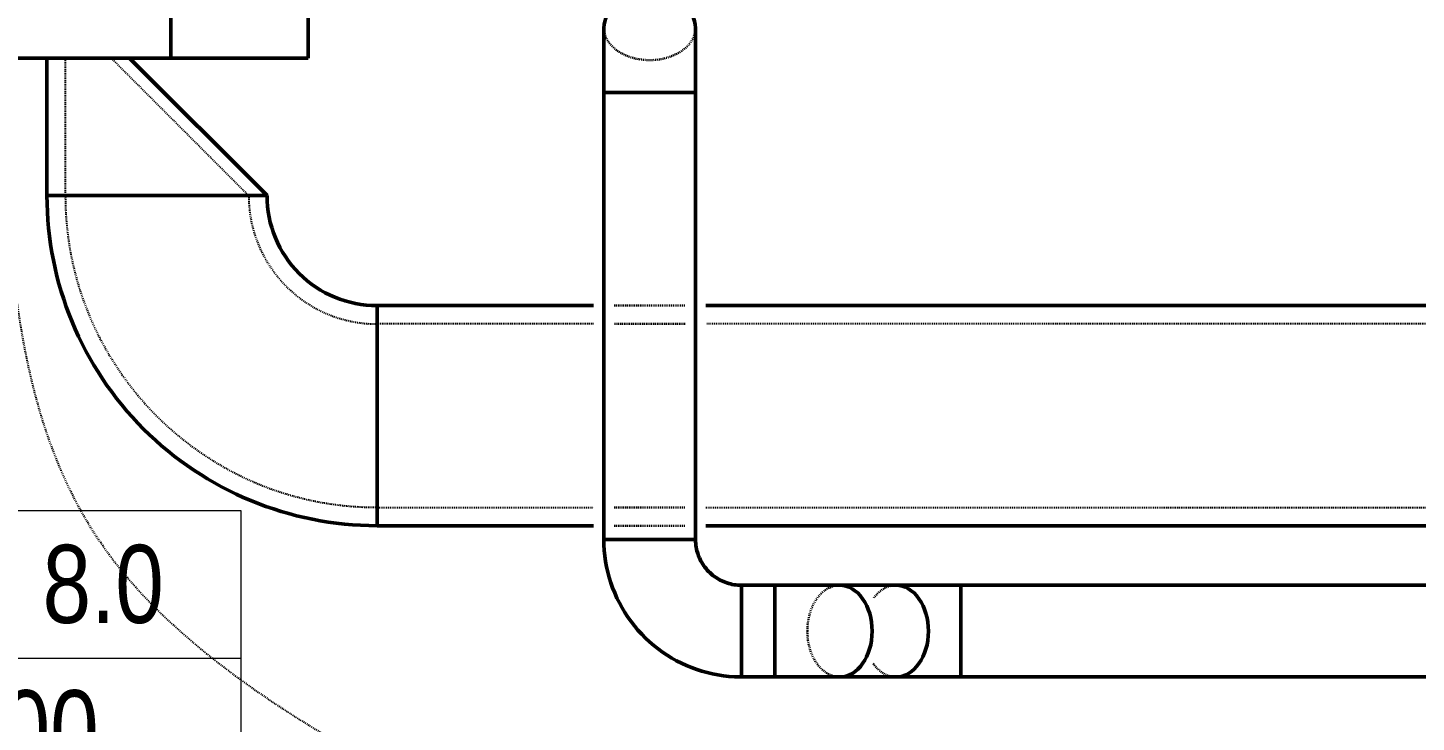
# Model space of a CAD drawing. Header units: inches. Extents: x 12453 to 15257, y -272 to 1517.
# Drawn here: x 14599.4 to 14750.9, y 464.9 to 540.6 of the extents above; entities that cross this region are included whole.
import ezdxf

# ---------------------------------------------------------------- set-up
doc = ezdxf.new("R2010")
doc.units = ezdxf.units.IN
doc.header["$MEASUREMENT"] = 0
for name, pattern in [('_ Hidden  _below_ behind_ beyond_', [0.09375, 0.0625, -0.03125]), ('Dash', [0.25, 0.125, -0.125]), ('Hidden 1_16_', [0.09374999999999999, 0.06249999999999999, -0.03124999999999999]), ('Hidden 1_32_', [0.0625, 0.03125, -0.03125])]:
    doc.linetypes.add(name, pattern=pattern)
for name, color, linetype, lineweight in [('A-DETL', 90, 'Continuous', 9), ('A-DETL-DEMO', 6, 'Continuous', 18), ('M-EQPM', 50, 'Continuous', 18), ('M-EQPM-HDLN', 50, 'Continuous', 18), ('M-EQPM-IDEN', 50, 'Continuous', 20), ('M-HVAC-DUCT', 70, 'Continuous', 18)]:
    doc.layers.add(name, color=color, linetype=linetype, lineweight=lineweight)
doc.styles.add('Swis721 BT', font='swiss.ttf', dxfattribs={"width": 0.8, "height": 8.514637904468403})

# ---------------------------------------------------------------- blocks, each defined once
blk = doc.blocks.new('Nailor D35SST 3-10 - Nailor D35SST 3-10-3150735-3RD FLOOR PLAN - NEW')
at = {"layer": 'M-EQPM', "lineweight": 50}
for p, q in [((-23.99999999999975, -13.50000000000025), (-23.99999999999975, 20.49999999999977)), ((-8.999999999999753, 20.49999999999977), (-23.99999999999975, 20.49999999999977)), ((-8.999999999999753, 20.49999999999977), (-8.999999999999753, -13.50000000000025)), ((9.000000000000245, 20.49999999999967), (-8.999999999999753, 20.49999999999967)), ((-8.999999999999753, 20.49999999999967), (-8.999999999999753, -20.50000000000033)), ((9.000000000000245, -20.50000000000033), (9.000000000000245, 20.49999999999967)), ((15.00000000000028, 16.49999999999968), (9.000000000000274, 16.49999999999968)), ((15.00000000000028, -1.50000000000032), (15.00000000000028, 16.49999999999968)), ((9.000000000000274, -1.50000000000032), (15.00000000000028, -1.50000000000032)), ((15.00000000000025, -1.50000000000032), (9.000000000000243, -1.50000000000032)), ((15.00000000000025, -19.50000000000032), (15.00000000000025, -1.50000000000032)), ((-23.99999999999975, -13.50000000000025), (-8.999999999999753, -13.50000000000025)), ((9.000000000000243, -19.50000000000032), (15.00000000000025, -19.50000000000032)), ((-8.999999999999753, -20.50000000000033), (9.000000000000245, -20.50000000000033)), ((-5.000000000011823, -20.50000000000113), (-5.000000000011823, -24.50000000000125)), ((4.99999999998863, -24.50000000000125), (4.99999999998863, -20.50000000000113)), ((5.000000000000246, -24.50000000000033), (-4.999999999999753, -24.50000000000033))]:
    blk.add_line(p, q, dxfattribs=at)
at = {"layer": 'M-EQPM-HDLN', "linetype": 'Dash', "lineweight": 9}
for p, q in [((15.00000000000028, 16.49999999999968), (50.97560315419743, 16.49999999999968)), ((50.97560315419615, -19.50000000000032), (15.00000000000024, -19.50000000000032))]:
    blk.add_line(p, q, dxfattribs=at)
blk = doc.blocks.new('Rectangular Transition - Angle - 45 Degree-2943047-3RD FLOOR PLAN - NEW')
at = {"layer": 'M-HVAC-DUCT', "lineweight": 50}
for p, q in [((2.979831821830342e-13, 4.499999999999701), (15.00000000000032, 19.49999999999975)), ((15.00000000000032, 19.49999999999975), (15.00000000000032, -4.500000000000255)), ((15.00000000000032, -4.500000000000255), (2.98427949019242e-13, -4.500000000000298))]:
    blk.add_line(p, q, dxfattribs=at)
blk = doc.blocks.new('Rectangular Elbow - Radius - 1 W-2943042-3RD FLOOR PLAN - NEW')
at = {"layer": 'M-HVAC-DUCT', "lineweight": 50}
for p, q in [((-11.99999999999975, 23.99999999999966), (12.00000000000025, 23.99999999999966)), ((-23.99999999999974, -12.00000000000033), (-23.99999999999974, 11.99999999999967))]:
    blk.add_line(p, q, dxfattribs=at)
for radius, start, end in [(11.99999999999999, 269.9999999999996, 4.452776554048924e-14), (35.99999999999996, 270, 4.261943273161113e-13)]:
    blk.add_arc((-23.99999999999975, 23.99999999999966), radius, start, end, dxfattribs=at)
blk = doc.blocks.new('Round Elbow - 1 D-2778709-3RD FLOOR PLAN - NEW')
at = {"layer": 'M-HVAC-DUCT', "lineweight": 50}
for p, q in [((-4.999999999999727, 9.999999999999657), (2.331703389068244e-13, 9.99999999999965)), ((2.699221224939768e-13, 9.99999999999965), (5.000000000000268, 9.999999999999641)), ((-9.999999999999735, -3.309843888483598e-13), (-9.999999999999737, 4.999999999999662)), ((-9.999999999999734, -5.000000000000333), (-9.999999999999735, -3.677361724355122e-13))]:
    blk.add_line(p, q, dxfattribs=at)
at = {"layer": 'M-HVAC-DUCT', "lineweight": 50, "flags": 128}
for points in [[(-5.000000000000226, 10.0000000000141), (-5.00399946669529, 9.800053329080582), (-5.015991468487299, 9.600426530168077), (-5.035956820730916, 9.401438963569033), (-5.063863583122042, 9.203408966942787), (-5.099667110794143, 9.006653346038545), (-5.143310125740071, 8.8114868678781), (-5.194722808446158, 8.618221757192257), (-5.253822909588165, 8.427167196933622), (-5.320515881610389, 8.238628833637902), (-5.394695029985654, 8.052908288470006), (-5.476241683900411, 7.870302674684807), (-5.565025386103684, 7.691104122306114), (-5.66090410161189, 7.515599310794641), (-5.763724444933245, 7.344069010408929), (-5.873321925451932, 7.176787633038201), (-5.9895212105788, 7.014022793201547), (-6.112136406245667, 6.85603487992148), (-6.240971354295765, 6.703076640156723), (-6.375819946295564, 6.555392774461324), (-6.516466453264569, 6.413219545515402), (-6.662685870793779, 6.276784400160522), (-6.814244279007084, 6.1463056055195), (-6.970899216783095, 6.0219918998323), (-7.132400069638151, 5.904042158508672), (-7.298488470659662, 5.792645075974632), (-7.468898713836324, 5.68797886379707), (-7.643358179131723, 5.590210965588539), (-7.821587768616495, 5.499497789131509), (-8.003302352969056, 5.415984456154546), (-8.188211227617101, 5.339804570177875), (-8.376018577806347, 5.271080002765301), (-8.566423951840418, 5.209920698568566), (-8.75912274173845, 5.156424499421973), (-8.95380667054303, 5.11067698783654), (-9.150164285498816, 5.072751350071029), (-9.34788145630955, 5.042708259055416), (-9.546641877678779, 5.020595777326434), (-9.746127575332137, 5.006449280136166), (-9.946019414709097, 5.000291398864646), (-10.00000000000011, 5.000000000014551)], [(-10.00000000000011, -4.999999999985902), (-9.400159987200594, -4.988001599901053), (-8.801279590462398, -4.952025594525366), (-8.20431689066663, -4.892129537794516), (-7.610226900786869, -4.808409250620115), (-7.019960038074486, -4.700998667604835), (-6.434460603593151, -4.570069622766368), (-5.854665271538351, -4.415831574648108), (-5.281501590758352, -4.238531271223109), (-4.71588650087392, -4.038452355154731), (-4.158724865370572, -3.815914910029278), (-3.610908024010541, -3.571274948286372), (-3.073312366878212, -3.30492384167519), (-2.546797932344134, -3.017287695151935), (-2.032207031186999, -2.708826665187189), (-1.530362899074475, -2.38003422363181), (-1.042068379564512, -2.031436368250524), (-0.5681046397232875, -1.663590781250605), (-0.1092299204283336, -1.27708593710031), (0.3338216766578625, -0.8725401610995503), (0.7603413634925572, -0.4506006401938975), (1.169646799562656, -0.01194238760490407), (1.561083183484015, 0.4427328370356917), (1.934024300545275, 0.9126976503616787), (2.287873524514793, 1.397200208927188), (2.622064772118278, 1.895465411992063), (2.936063408649602, 2.406696141522388), (3.22936710327383, 2.930074537407563), (3.501506632647306, 3.464763305862561), (3.752046631576149, 4.009907058919906), (3.98058628950821, 4.564633682864041), (4.18675999174286, 5.128055733433484), (4.370237904338182, 5.699271855534334), (4.530726501773869, 6.27736822522911), (4.667969036529484, 6.86142001164353), (4.781745949826699, 7.450492856510208), (4.871875222874904, 8.043644368941385), (4.938212668064238, 8.639925633050096), (4.980652159633336, 9.238382726010512), (4.999125803449259, 9.838058244140027), (4.999999999999885, 10.0000000000141)]]:
    blk.add_lwpolyline(points, dxfattribs=at)
blk = doc.blocks.new('Round Elbow - 1 D-V186-3RD FLOOR PLAN - NEW')
at = {"layer": 'M-HVAC-DUCT', "lineweight": 50}
for p, q in [((14680.90887867259, 474.7893087694054), (14680.90887867259, 479.7893087694054)), ((14680.90887867259, 469.7893087694055), (14680.90887867259, 474.7893087694054))]:
    blk.add_line(p, q, dxfattribs=at)
at = {"layer": 'M-HVAC-DUCT', "lineweight": 50, "flags": 128}
for points in [[(14687.97994648446, 479.7893087694061), (14687.69152309064, 479.7893087694061), (14687.39224891263, 479.7893087694061), (14687.08260272528, 479.7893087694061), (14686.76307989644, 479.7893087694061), (14686.43419159447, 479.7893087694061), (14686.09646397049, 479.7893087694061), (14685.75043731667, 479.7893087694061), (14685.39666520182, 479.7893087694061), (14685.03571358587, 479.7893087694061), (14684.66815991441, 479.7893087694061), (14684.2945921949, 479.7893087694061), (14683.91560805599, 479.7893087694061), (14683.53181379147, 479.7893087694061), (14683.1438233903, 479.7893087694061), (14682.75225755434, 479.7893087694061), (14682.3577427054, 479.7893087694061), (14681.96090998308, 479.7893087694061), (14681.56239423509, 479.7893087694061), (14681.1628330016, 479.7893087694061), (14680.9088786726, 479.7893087694061)], [(14680.9088786726, 469.789308769406), (14681.30877201446, 469.789308769406), (14681.70802561229, 469.789308769406), (14682.10600074549, 469.789308769406), (14682.50206073874, 469.789308769406), (14682.89557198055, 469.789308769406), (14683.28590493687, 469.789308769406), (14683.67243515824, 469.789308769406), (14684.05454427876, 469.789308769406), (14684.43162100535, 469.789308769406), (14684.80306209569, 469.789308769406), (14685.16827332326, 469.789308769406), (14685.52667042801, 469.789308769406), (14685.87768005104, 469.789308769406), (14686.22074065181, 469.789308769406), (14686.55530340655, 469.789308769406), (14686.88083308622, 469.789308769406), (14687.19680891278, 469.789308769406), (14687.50272539231, 469.789308769406), (14687.7980931237, 469.789308769406), (14687.97994648446, 469.789308769406)]]:
    blk.add_lwpolyline(points, dxfattribs=at)
at = {"layer": 'M-HVAC-DUCT', "lineweight": 50}
for major_axis, ratio, start_param, end_param in [((0, 5), 0.7071067811866669, 4.712388980384685, 6.283185307179588), ((0, 4.999999999999943), 0.7071067811866749, 3.141592653589789, 4.712388980384685)]:
    blk.add_ellipse((14687.97994648445, 474.7893087694054), major_axis=major_axis, ratio=ratio, start_param=start_param, end_param=end_param, dxfattribs=at)
blk = doc.blocks.new('Round Elbow - 1 D-V237-3RD FLOOR PLAN - NEW')
at = {"layer": 'A-DETL-DEMO', "linetype": 'Hidden 1_16_', "lineweight": 30}
for major_axis, ratio, start_param, end_param in [((0, 4.999999999999943), 0.7071067811866749, 1.554312234475219e-15, 0.7824408794618798), ((0, 5.000000000000041), 0.707106781186741, 2.359151774127956, 3.141592653589789)]:
    blk.add_ellipse((14694.12208210819, 474.7893087694057), major_axis=major_axis, ratio=ratio, start_param=start_param, end_param=end_param, dxfattribs=at)
at = {"layer": 'M-HVAC-DUCT', "lineweight": 50}
for p, q in [((14701.19314992005, 479.7893087694056), (14701.19314992005, 474.7893087694057)), ((14701.19314992005, 474.7893087694057), (14701.19314992005, 469.7893087694057))]:
    blk.add_line(p, q, dxfattribs=at)
at = {"layer": 'M-HVAC-DUCT', "lineweight": 50, "flags": 128}
for points in [[(14694.1220821082, 479.7893087694061), (14694.41050550203, 479.7893087694061), (14694.70977968004, 479.7893087694061), (14695.01942586738, 479.7893087694061), (14695.33894869622, 479.7893087694061), (14695.66783699819, 479.7893087694061), (14696.00556462217, 479.7893087694061), (14696.351591276, 479.7893087694061), (14696.70536339084, 479.7893087694061), (14697.06631500679, 479.7893087694061), (14697.43386867826, 479.7893087694061), (14697.80743639777, 479.7893087694061), (14698.18642053667, 479.7893087694061), (14698.57021480119, 479.7893087694061), (14698.95820520237, 479.7893087694061), (14699.34977103833, 479.7893087694061), (14699.74428588727, 479.7893087694061), (14700.14111860958, 479.7893087694061), (14700.53963435758, 479.7893087694061), (14700.93919559106, 479.7893087694061), (14701.19314992006, 479.7893087694061)], [(14701.19314992006, 469.789308769406), (14700.7932565782, 469.789308769406), (14700.39400298037, 469.789308769406), (14699.99602784718, 469.789308769406), (14699.59996785392, 469.789308769406), (14699.20645661212, 469.789308769406), (14698.81612365579, 469.789308769406), (14698.42959343442, 469.789308769406), (14698.0474843139, 469.789308769406), (14697.67040758731, 469.789308769406), (14697.29896649698, 469.789308769406), (14696.93375526941, 469.789308769406), (14696.57535816465, 469.789308769406), (14696.22434854163, 469.789308769406), (14695.88128794085, 469.789308769406), (14695.54672518611, 469.789308769406), (14695.22119550644, 469.789308769406), (14694.90521967988, 469.789308769406), (14694.59930320035, 469.789308769406), (14694.30393546896, 469.789308769406), (14694.1220821082, 469.789308769406)]]:
    blk.add_lwpolyline(points, dxfattribs=at)
at = {"layer": 'M-HVAC-DUCT', "lineweight": 50}
for major_axis, ratio, start_param, end_param in [((0, 4.999999999999943), 0.7071067811866749, 4.712388980384685, 6.283185307179588), ((0, 5), 0.7071067811866669, 3.141592653589789, 4.712388980384685)]:
    blk.add_ellipse((14694.12208210819, 474.7893087694057), major_axis=major_axis, ratio=ratio, start_param=start_param, end_param=end_param, dxfattribs=at)
blk = doc.blocks.new('Mechanical Equipment Tag - VAV-1159225-3RD FLOOR PLAN - NEW')
at = {"layer": 'M-EQPM-IDEN'}
for p, q in [((0.05117652664444897, -0.1709214427389848), (0.05117652664444821, -0.6506089427389851)), ((0.05117652664444897, -0.1709214427389848), (0.6129984166804646, -0.1709214427389866)), ((0.2971114323324517, -0.3386297760723189), (0.297111432332452, -0.1709214427389855)), ((0.6129984166804646, -0.1709214427389866), (0.6129984166804638, -0.6506089427389867)), ((0.0511765266444487, -0.3386297760723181), (0.6129984166804644, -0.3386297760723199)), ((0.05117652664444846, -0.4909735260723181), (0.6129984166804641, -0.4909735260723199)), ((0.6129984166804638, -0.6506089427389867), (0.05117652664444821, -0.6506089427389851))]:
    blk.add_line(p, q, dxfattribs=at)

msp = doc.modelspace()

# ---------------------------------------------------------------- linework, layer by layer
at = {"layer": 'A-DETL', "linetype": '_ Hidden  _below_ behind_ beyond_', "lineweight": 25}
msp.add_open_spline([(14967.81254542481, 310.0446592947903), (14955.30319356304, 360.5027668425797), (14847.1400204834, 379.7232376077908), (14709.96474453742, 432.5893548541095), (14616.00306340469, 463.5342774488511), (14596.29528779916, 499.1998479801123), (14597.01082441525, 537.2893087694072)], degree=3, knots=[0, 0, 0, 0, 9.095236924358055, 19.57279911880278, 28.0152021618728, 33.25027017359513, 33.25027017359513, 33.25027017359513, 33.25027017359513], dxfattribs=at)
at = {"layer": 'A-DETL-DEMO', "linetype": 'Hidden 1_16_', "lineweight": 30}
for p, q in [((14663.37601829632, 510.2893087694072), (14671.12601829632, 510.2893087694072)), ((14671.12601829632, 508.2893087694072), (14663.37601829632, 508.2893087694072)), ((14663.37601829632, 488.2893087694071), (14671.12601829632, 488.2893087694071)), ((14663.37601829632, 486.2893087694072), (14671.12601829632, 486.2893087694072))]:
    msp.add_line(p, q, dxfattribs=at)
for centre, major_axis, ratio, start_param, end_param in [((14667.25101829632, 540.6007356051213), (4.999999999998569, 0), 0.7071067811867602, 3.144225388639423, 4.712388980384683), ((14667.25101829632, 540.6007356051217), (5.000000000001819, 0), 0.707106781186296, 4.712388980384683, 6.280555098255002), ((14687.97994648445, 474.7893087694054), (0, 5.000000000000071), 0.7071067811865872, 0.002632735046422141, 1.570796326794898), ((14687.97994648445, 474.7893087694054), (0, 4.999999999999943), 0.7071067811866749, 1.570796326794898, 3.138962444665051)]:
    msp.add_ellipse(centre, major_axis=major_axis, ratio=ratio, start_param=start_param, end_param=end_param, dxfattribs=at)
at = {"layer": 'M-HVAC-DUCT', "linetype": 'Hidden 1_32_', "lineweight": 25}
for p, q in [((14603.51082441526, 537.2893087694072), (14603.51082441526, 522.2893087694072)), ((14608.51082441525, 537.2893087694072), (14623.51082441525, 522.2893087694072)), ((14661.12601829632, 508.2893087694072), (14637.51082441525, 508.2893087694072)), ((14936.96892678761, 508.2893087694072), (14673.37601829632, 508.2893087694072)), ((14637.51082441525, 488.2893087694071), (14661.12601829632, 488.2893087694071)), ((14673.37601829632, 488.2893087694071), (14936.96892678761, 488.2893087694071))]:
    msp.add_line(p, q, dxfattribs=at)
at = {"layer": 'M-HVAC-DUCT', "lineweight": 50}
for p, q in [((14662.25101829633, 533.5296677932564), (14662.25101829633, 484.789308769406)), ((14662.25101829632, 533.5296677932562), (14672.25101829632, 533.5296677932562)), ((14672.25101829633, 484.789308769406), (14672.25101829633, 533.5296677932564)), ((14637.51082441525, 486.2893087694072), (14637.51082441525, 510.2893087694072)), ((14637.51082441525, 510.2893087694072), (14661.12601829632, 510.2893087694072)), ((14673.37601829632, 510.2893087694072), (14936.96892678761, 510.2893087694072)), ((14637.51082441525, 486.2893087694072), (14661.12601829632, 486.2893087694072)), ((14673.37601829632, 486.2893087694072), (14936.96892678761, 486.2893087694072)), ((14672.25101829632, 484.7893087694053), (14662.25101829632, 484.7893087694053)), ((14680.9088786726, 479.7893087694057), (14677.25101829633, 479.7893087694057)), ((14677.25101829632, 469.7893087694053), (14677.25101829632, 479.7893087694052)), ((14680.90887867259, 479.7893087694052), (14680.90887867259, 469.7893087694053)), ((14694.1220821082, 479.7893087694057), (14687.97994648447, 479.7893087694057)), ((14798.25101829633, 479.7893087694064), (14701.19314992006, 479.7893087694064)), ((14701.19314992005, 469.7893087694059), (14701.19314992005, 479.7893087694058)), ((14677.25101829633, 469.7893087694056), (14680.9088786726, 469.7893087694056)), ((14687.97994648447, 469.7893087694056), (14694.1220821082, 469.7893087694056)), ((14701.19314992006, 469.7893087694063), (14798.25101829633, 469.7893087694063))]:
    msp.add_line(p, q, dxfattribs=at)
at = {"layer": 'M-HVAC-DUCT', "linetype": 'Hidden 1_32_', "lineweight": 25}
for radius, start, end in [(33.99999999999818, 180, 269.9999999999996), (14.00000000000003, 180.0000000000002, 269.9999999999998)]:
    msp.add_arc((14637.51082441525, 522.2893087694074), radius, start, end, dxfattribs=at)
at = {"layer": 'M-HVAC-DUCT', "lineweight": 50}
for centre, major_axis, ratio, start_param, end_param in [((14687.97994648445, 474.7893087694054), (0, 5), 0.7071067811866669, 4.712388980384685, 6.283185307179588), ((14694.12208210819, 474.7893087694054), (6.431252929577525e-13, 5), 0.7071067811866669, 4.712388980384831, 6.283185307179768), ((14687.97994648445, 474.7893087694054), (0, 4.999999999999943), 0.7071067811866749, 3.141592653589789, 4.712388980384685), ((14694.12208210819, 474.7893087694054), (4.022068966140889e-13, 4.999999999999943), 0.7071067811866749, 3.141592653589901, 4.712388980384797)]:
    msp.add_ellipse(centre, major_axis=major_axis, ratio=ratio, start_param=start_param, end_param=end_param, dxfattribs=at)

# ---------------------------------------------------------------- block references
at = {"layer": 'M-EQPM', "lineweight": 50, "rotation": 180}
msp.add_blockref('Nailor D35SST 3-10 - Nailor D35SST 3-10-3150735-3RD FLOOR PLAN - NEW', (14606.01082441525, 557.7893087694065), dxfattribs=at)
at = {"layer": 'M-EQPM-IDEN', "xscale": 95.99999999999994, "yscale": 95.99999999999994, "zscale": 95.99999999999994}
msp.add_blockref('Mechanical Equipment Tag - VAV-1159225-3RD FLOOR PLAN - NEW', (14563.80746586888, 504.3464490199149), dxfattribs=at)
at = {"layer": 'M-HVAC-DUCT', "lineweight": 50}
for name, p, rotation in [('Round Elbow - 1 D-V186-3RD FLOOR PLAN - NEW', (15142.04032706572, -14147.37921087933), 90), ('Rectangular Transition - Angle - 45 Degree-2943047-3RD FLOOR PLAN - NEW', (14606.01082441525, 537.2893087694076), 270), ('Rectangular Elbow - Radius - 1 W-2943042-3RD FLOOR PLAN - NEW', (14613.51082441525, 498.2893087694077), 270), ('Round Elbow - 1 D-2778709-3RD FLOOR PLAN - NEW', (14667.25101829632, 474.7893087694057), 270)]:
    msp.add_blockref(name, p, dxfattribs=dict(at, rotation=rotation))
msp.add_blockref('Round Elbow - 1 D-V186-3RD FLOOR PLAN - NEW', (0, 0), dxfattribs=at)
at = {"layer": 'M-HVAC-DUCT', "linetype": 'Hidden 1_16_', "lineweight": 30}
msp.add_blockref('Round Elbow - 1 D-V237-3RD FLOOR PLAN - NEW', (0, 0), dxfattribs=at)

# ---------------------------------------------------------------- texts
at = {"layer": 'M-EQPM-IDEN', "lineweight": 9, "char_height": 8.514637904468403, "attachment_point": 2, "line_spacing_factor": 1.006669768884753, "style": 'Swis721 BT'}
for s, insert, width in [('8.0', (14607.64372332983, 484.1925782486778), 15.65999999999998), ('1000', (14596.57042186226, 468.3437505960807), 25.05599999999997)]:
    msp.add_mtext(s, dxfattribs=dict(at, insert=insert, width=width))

doc.saveas('drawing.dxf')
